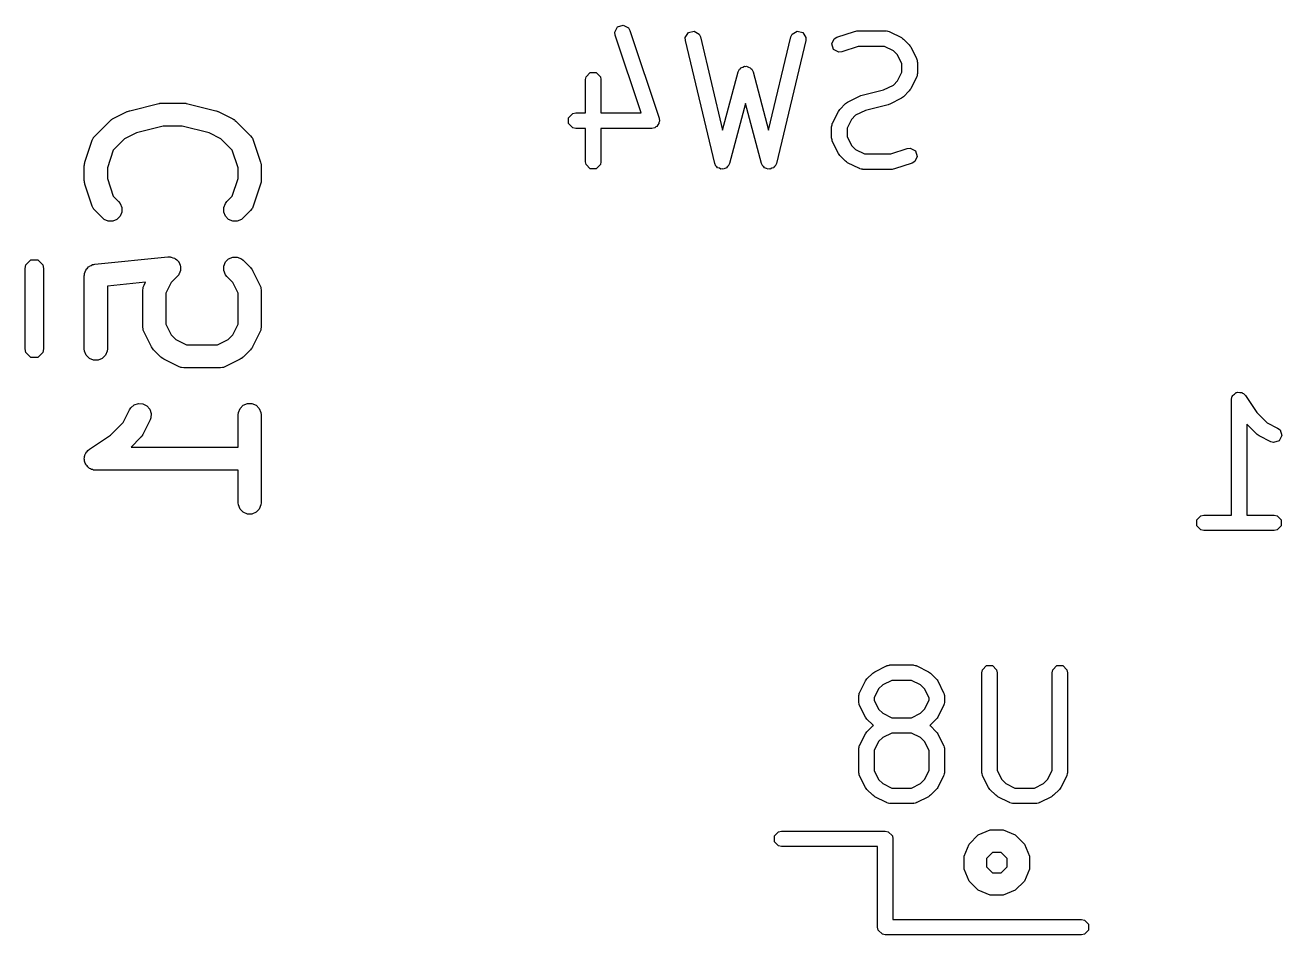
# Model space of a CAD drawing. Header units: inches. Extents: x 0.38 to 5.39, y 0.12 to 3.22.
# Drawn here: x 1.4761 to 1.7978, y 1.8575 to 2.0905 of the extents above; entities that cross this region are included whole.
import ezdxf

# ---------------------------------------------------------------- set-up
doc = ezdxf.new("R2010")
doc.units = ezdxf.units.IN
doc.header["$MEASUREMENT"] = 0
doc.layers.add('BLACK', color=250, linetype='CONTINUOUS')

msp = doc.modelspace()

# ---------------------------------------------------------------- linework, layer by layer
at = {"layer": 'BLACK', "linetype": 'CONTINUOUS'}
for p, q in [((1.62708, 2.08863), (1.62776, 2.08998)), ((1.62718, 2.08787), (1.62708, 2.08863)), ((1.63382, 2.06796), (1.62718, 2.08787)), ((1.62776, 2.08998), (1.62919, 2.09045)), ((1.62919, 2.09045), (1.63053, 2.08978)), ((1.63053, 2.08978), (1.63091, 2.08911)), ((1.63091, 2.08911), (1.63841, 2.06661)), ((1.6451, 2.0873), (1.64589, 2.08858)), ((1.64589, 2.08858), (1.64736, 2.08893)), ((1.64736, 2.08893), (1.64864, 2.08814)), ((1.64864, 2.08814), (1.64896, 2.08744)), ((1.67213, 2.08744), (1.67245, 2.08814)), ((1.67245, 2.08814), (1.67373, 2.08893)), ((1.67373, 2.08893), (1.6752, 2.08858)), ((1.6752, 2.08858), (1.67599, 2.0873)), ((1.68392, 2.08736), (1.68842, 2.08886)), ((1.68842, 2.08886), (1.68873, 2.0889)), ((1.68873, 2.0889), (1.68904, 2.08896)), ((1.68904, 2.08896), (1.69654, 2.08896)), ((1.69654, 2.08896), (1.69664, 2.08894)), ((1.69664, 2.08894), (1.69668, 2.08895)), ((1.69668, 2.08895), (1.69698, 2.08887)), ((1.69698, 2.08887), (1.69729, 2.08881)), ((1.69729, 2.08881), (1.69732, 2.08878)), ((1.69732, 2.08878), (1.69742, 2.08875)), ((1.69742, 2.08875), (1.70042, 2.08725)), ((1.64513, 2.08653), (1.6451, 2.0873)), ((1.65263, 2.05504), (1.64513, 2.08653)), ((1.64896, 2.08744), (1.65465, 2.06354)), ((1.66643, 2.06354), (1.67213, 2.08744)), ((1.67596, 2.08653), (1.66846, 2.05504)), ((1.67599, 2.0873), (1.67596, 2.08653)), ((1.68258, 2.08563), (1.68325, 2.08698)), ((1.68305, 2.0842), (1.68258, 2.08563)), ((1.68325, 2.08698), (1.68392, 2.08736)), ((1.68936, 2.08502), (1.68516, 2.08362)), ((1.69607, 2.08502), (1.68936, 2.08502)), ((1.69837, 2.08387), (1.69607, 2.08502)), ((1.70042, 2.08725), (1.70067, 2.08706)), ((1.70067, 2.08706), (1.70093, 2.08688)), ((1.70093, 2.08688), (1.70243, 2.08538)), ((1.70243, 2.08538), (1.70261, 2.08512)), ((1.70261, 2.08512), (1.7028, 2.08487)), ((1.7028, 2.08487), (1.7043, 2.08187)), ((1.6844, 2.08353), (1.68305, 2.0842)), ((1.68516, 2.08362), (1.6844, 2.08353)), ((1.69942, 2.08282), (1.69837, 2.08387)), ((1.70057, 2.08052), (1.69942, 2.08282)), ((1.7043, 2.08187), (1.70432, 2.08177)), ((1.70432, 2.08177), (1.70436, 2.08174)), ((1.70436, 2.08174), (1.70442, 2.08143)), ((1.70442, 2.08143), (1.7045, 2.08113)), ((1.61973, 2.07724), (1.62079, 2.07831)), ((1.62079, 2.07831), (1.6223, 2.07831)), ((1.6223, 2.07831), (1.62337, 2.07724)), ((1.65465, 2.06354), (1.65864, 2.0785)), ((1.65864, 2.0785), (1.65898, 2.07919)), ((1.65898, 2.07919), (1.65921, 2.07932)), ((1.65921, 2.07932), (1.65935, 2.07955)), ((1.65935, 2.07955), (1.65984, 2.07968)), ((1.65984, 2.07968), (1.66028, 2.07994)), ((1.66028, 2.07994), (1.66054, 2.07987)), ((1.66054, 2.07987), (1.6608, 2.07994)), ((1.6608, 2.07994), (1.66125, 2.07968)), ((1.66125, 2.07968), (1.66174, 2.07955)), ((1.66174, 2.07955), (1.66187, 2.07932)), ((1.66187, 2.07932), (1.66211, 2.07919)), ((1.66211, 2.07919), (1.66245, 2.0785)), ((1.66245, 2.0785), (1.66643, 2.06354)), ((1.69942, 2.07616), (1.70057, 2.07845)), ((1.70057, 2.07845), (1.70057, 2.08052)), ((1.7045, 2.08113), (1.70449, 2.08109)), ((1.70449, 2.08109), (1.70451, 2.08099)), ((1.70451, 2.08099), (1.70451, 2.07799)), ((1.61958, 2.07649), (1.61973, 2.07724)), ((1.61958, 2.06796), (1.61958, 2.07649)), ((1.62337, 2.07724), (1.62352, 2.07649)), ((1.62352, 2.07649), (1.62352, 2.06796)), ((1.69585, 2.07385), (1.69837, 2.07511)), ((1.69837, 2.07511), (1.69942, 2.07616)), ((1.7043, 2.07711), (1.7028, 2.07411)), ((1.70432, 2.0772), (1.7043, 2.07711)), ((1.70436, 2.07724), (1.70432, 2.0772)), ((1.70442, 2.07755), (1.70436, 2.07724)), ((1.7045, 2.07785), (1.70442, 2.07755)), ((1.70451, 2.07799), (1.70449, 2.07789)), ((1.70449, 2.07789), (1.7045, 2.07785)), ((1.68666, 2.07075), (1.68966, 2.07225)), ((1.68966, 2.07225), (1.68987, 2.07231)), ((1.68987, 2.07231), (1.69006, 2.0724)), ((1.69006, 2.0724), (1.69585, 2.07385)), ((1.70042, 2.07173), (1.69742, 2.07023)), ((1.70067, 2.07192), (1.70042, 2.07173)), ((1.70093, 2.0721), (1.70067, 2.07192)), ((1.70243, 2.0736), (1.70093, 2.0721)), ((1.70261, 2.07386), (1.70243, 2.0736)), ((1.7028, 2.07411), (1.70261, 2.07386)), ((1.50258, 2.06842), (1.50282, 2.06851)), ((1.50282, 2.06851), (1.50284, 2.06851)), ((1.50284, 2.06851), (1.50288, 2.06853)), ((1.50288, 2.06853), (1.51038, 2.0704)), ((1.51038, 2.0704), (1.51048, 2.07042)), ((1.51048, 2.07042), (1.51052, 2.07044)), ((1.51052, 2.07044), (1.51074, 2.07046)), ((1.51074, 2.07046), (1.51095, 2.07049)), ((1.51095, 2.07049), (1.51099, 2.07048)), ((1.51099, 2.07048), (1.51109, 2.07049)), ((1.51109, 2.07049), (1.51672, 2.07049)), ((1.51672, 2.07049), (1.51682, 2.07048)), ((1.51682, 2.07048), (1.51686, 2.07049)), ((1.51686, 2.07049), (1.51708, 2.07046)), ((1.51708, 2.07046), (1.51729, 2.07044)), ((1.51729, 2.07044), (1.51733, 2.07042)), ((1.51733, 2.07042), (1.51743, 2.0704)), ((1.51743, 2.0704), (1.52493, 2.06853)), ((1.52493, 2.06853), (1.52498, 2.06851)), ((1.52498, 2.06851), (1.525, 2.06851)), ((1.525, 2.06851), (1.52524, 2.06842)), ((1.66054, 2.07035), (1.65645, 2.05499)), ((1.66464, 2.05499), (1.66054, 2.07035)), ((1.68428, 2.06837), (1.68447, 2.06862)), ((1.68447, 2.06862), (1.68465, 2.06888)), ((1.68465, 2.06888), (1.68615, 2.07038)), ((1.68615, 2.07038), (1.68641, 2.07056)), ((1.68641, 2.07056), (1.68666, 2.07075)), ((1.69123, 2.06863), (1.68871, 2.06737)), ((1.69702, 2.07008), (1.69123, 2.06863)), ((1.69721, 2.07017), (1.69702, 2.07008)), ((1.69742, 2.07023), (1.69721, 2.07017)), ((1.49401, 2.06213), (1.49776, 2.06588)), ((1.49776, 2.06588), (1.49798, 2.06606)), ((1.49798, 2.06606), (1.49804, 2.06612)), ((1.49804, 2.06612), (1.49812, 2.06618)), ((1.49812, 2.06618), (1.49821, 2.06625)), ((1.49821, 2.06625), (1.49828, 2.06628)), ((1.49828, 2.06628), (1.49852, 2.06643)), ((1.49852, 2.06643), (1.50227, 2.06831)), ((1.50227, 2.06831), (1.50232, 2.06832)), ((1.50232, 2.06832), (1.50233, 2.06833)), ((1.50233, 2.06833), (1.50258, 2.06842)), ((1.52524, 2.06842), (1.52548, 2.06833)), ((1.52548, 2.06833), (1.5255, 2.06832)), ((1.5255, 2.06832), (1.52554, 2.06831)), ((1.52554, 2.06831), (1.52929, 2.06643)), ((1.52929, 2.06643), (1.52954, 2.06628)), ((1.52954, 2.06628), (1.52961, 2.06625)), ((1.52961, 2.06625), (1.52969, 2.06618)), ((1.52969, 2.06618), (1.52978, 2.06612)), ((1.52978, 2.06612), (1.52983, 2.06606)), ((1.52983, 2.06606), (1.53005, 2.06588)), ((1.53005, 2.06588), (1.5338, 2.06213)), ((1.61523, 2.06674), (1.6163, 2.06781)), ((1.61523, 2.06524), (1.61523, 2.06674)), ((1.6163, 2.06781), (1.61705, 2.06796)), ((1.61705, 2.06796), (1.61958, 2.06796)), ((1.62352, 2.06796), (1.63382, 2.06796)), ((1.63851, 2.06585), (1.63836, 2.06556)), ((1.63836, 2.06556), (1.63836, 2.06524)), ((1.63841, 2.06661), (1.63851, 2.06585)), ((1.68275, 2.06528), (1.68278, 2.06537)), ((1.68278, 2.06537), (1.68428, 2.06837)), ((1.68766, 2.06632), (1.68651, 2.06403)), ((1.68871, 2.06737), (1.68766, 2.06632)), ((1.49364, 2.06168), (1.49401, 2.06213)), ((1.50463, 2.06288), (1.50159, 2.06136)), ((1.51146, 2.06459), (1.50463, 2.06288)), ((1.51635, 2.06459), (1.51146, 2.06459)), ((1.52319, 2.06288), (1.51635, 2.06459)), ((1.52622, 2.06136), (1.52319, 2.06288)), ((1.5338, 2.06213), (1.53417, 2.06168)), ((1.6163, 2.06417), (1.61523, 2.06524)), ((1.61705, 2.06402), (1.6163, 2.06417)), ((1.61958, 2.06402), (1.61705, 2.06402)), ((1.61958, 2.05549), (1.61958, 2.06402)), ((1.63655, 2.06402), (1.62352, 2.06402)), ((1.62352, 2.06402), (1.62352, 2.05549)), ((1.6373, 2.06417), (1.63655, 2.06402)), ((1.63753, 2.0644), (1.6373, 2.06417)), ((1.63784, 2.0645), (1.63753, 2.0644)), ((1.63804, 2.06491), (1.63784, 2.0645)), ((1.63836, 2.06524), (1.63804, 2.06491)), ((1.68257, 2.06449), (1.68259, 2.06459)), ((1.68257, 2.06149), (1.68257, 2.06449)), ((1.68258, 2.06463), (1.68266, 2.06494)), ((1.68259, 2.06459), (1.68258, 2.06463)), ((1.68266, 2.06494), (1.68272, 2.06524)), ((1.68272, 2.06524), (1.68275, 2.06528)), ((1.68651, 2.06403), (1.68651, 2.06196)), ((1.49142, 2.05535), (1.49329, 2.06097)), ((1.49329, 2.06097), (1.49353, 2.0615)), ((1.49353, 2.0615), (1.4936, 2.06158)), ((1.4936, 2.06158), (1.49364, 2.06168)), ((1.50159, 2.06136), (1.49868, 2.05845)), ((1.52914, 2.05845), (1.52622, 2.06136)), ((1.53417, 2.06168), (1.53421, 2.06158)), ((1.53421, 2.06158), (1.53428, 2.0615)), ((1.53428, 2.0615), (1.53452, 2.06097)), ((1.53452, 2.06097), (1.53639, 2.05535)), ((1.68259, 2.06139), (1.68257, 2.06149)), ((1.68258, 2.06135), (1.68259, 2.06139)), ((1.68266, 2.06105), (1.68258, 2.06135)), ((1.68272, 2.06074), (1.68266, 2.06105)), ((1.68275, 2.06071), (1.68272, 2.06074)), ((1.68278, 2.06061), (1.68275, 2.06071)), ((1.68428, 2.05761), (1.68278, 2.06061)), ((1.68651, 2.06196), (1.68766, 2.05966)), ((1.68766, 2.05966), (1.68871, 2.05861)), ((1.69772, 2.05746), (1.70192, 2.05886)), ((1.70192, 2.05886), (1.70268, 2.05896)), ((1.70268, 2.05896), (1.70403, 2.05828)), ((1.49868, 2.05845), (1.49717, 2.05394)), ((1.53064, 2.05394), (1.52914, 2.05845)), ((1.68447, 2.05736), (1.68428, 2.05761)), ((1.68465, 2.0571), (1.68447, 2.05736)), ((1.68615, 2.0556), (1.68465, 2.0571)), ((1.68871, 2.05861), (1.691, 2.05746)), ((1.691, 2.05746), (1.69772, 2.05746)), ((1.7045, 2.05685), (1.70383, 2.05551)), ((1.70403, 2.05828), (1.7045, 2.05685)), ((1.49127, 2.05442), (1.4913, 2.05471)), ((1.49127, 2.05067), (1.49127, 2.05442)), ((1.49129, 2.05479), (1.49131, 2.05489)), ((1.4913, 2.05471), (1.49129, 2.05479)), ((1.49131, 2.05489), (1.49133, 2.05499)), ((1.49133, 2.05499), (1.49136, 2.05506)), ((1.49136, 2.05506), (1.49142, 2.05535)), ((1.49717, 2.05394), (1.49717, 2.05115)), ((1.53064, 2.05115), (1.53064, 2.05394)), ((1.53639, 2.05535), (1.53646, 2.05506)), ((1.53646, 2.05506), (1.53649, 2.05499)), ((1.53649, 2.05499), (1.5365, 2.05489)), ((1.5365, 2.05489), (1.53652, 2.05479)), ((1.53652, 2.05479), (1.53652, 2.05471)), ((1.53652, 2.05471), (1.53654, 2.05442)), ((1.53654, 2.05442), (1.53654, 2.05067)), ((1.61973, 2.05474), (1.61958, 2.05549)), ((1.62079, 2.05367), (1.61973, 2.05474)), ((1.6223, 2.05367), (1.62079, 2.05367)), ((1.62337, 2.05474), (1.6223, 2.05367)), ((1.62352, 2.05549), (1.62337, 2.05474)), ((1.65295, 2.05434), (1.65263, 2.05504)), ((1.6532, 2.05418), (1.65295, 2.05434)), ((1.65335, 2.05393), (1.6532, 2.05418)), ((1.65382, 2.0538), (1.65335, 2.05393)), ((1.65423, 2.05355), (1.65382, 2.0538)), ((1.65452, 2.05362), (1.65423, 2.05355)), ((1.6548, 2.05354), (1.65452, 2.05362)), ((1.65522, 2.05378), (1.6548, 2.05354)), ((1.6557, 2.0539), (1.65522, 2.05378)), ((1.65585, 2.05415), (1.6557, 2.0539)), ((1.65611, 2.0543), (1.65585, 2.05415)), ((1.65645, 2.05499), (1.65611, 2.0543)), ((1.66498, 2.0543), (1.66464, 2.05499)), ((1.66523, 2.05415), (1.66498, 2.0543)), ((1.66539, 2.0539), (1.66523, 2.05415)), ((1.66586, 2.05378), (1.66539, 2.0539)), ((1.66628, 2.05354), (1.66586, 2.05378)), ((1.66657, 2.05362), (1.66628, 2.05354)), ((1.66685, 2.05355), (1.66657, 2.05362)), ((1.66727, 2.0538), (1.66685, 2.05355)), ((1.66774, 2.05393), (1.66727, 2.0538)), ((1.66789, 2.05418), (1.66774, 2.05393)), ((1.66814, 2.05434), (1.66789, 2.05418)), ((1.66846, 2.05504), (1.66814, 2.05434)), ((1.68641, 2.05542), (1.68615, 2.0556)), ((1.68666, 2.05523), (1.68641, 2.05542)), ((1.68966, 2.05373), (1.68666, 2.05523)), ((1.68975, 2.05371), (1.68966, 2.05373)), ((1.68979, 2.05367), (1.68975, 2.05371)), ((1.6901, 2.05361), (1.68979, 2.05367)), ((1.6904, 2.05353), (1.6901, 2.05361)), ((1.69044, 2.05354), (1.6904, 2.05353)), ((1.69054, 2.05352), (1.69044, 2.05354)), ((1.69804, 2.05352), (1.69054, 2.05352)), ((1.69835, 2.05359), (1.69804, 2.05352)), ((1.69866, 2.05362), (1.69835, 2.05359)), ((1.70316, 2.05512), (1.69866, 2.05362)), ((1.70383, 2.05551), (1.70316, 2.05512)), ((1.4913, 2.05038), (1.49127, 2.05067)), ((1.49129, 2.0503), (1.4913, 2.05038)), ((1.49131, 2.0502), (1.49129, 2.0503)), ((1.49133, 2.05009), (1.49131, 2.0502)), ((1.49136, 2.05002), (1.49133, 2.05009)), ((1.49142, 2.04973), (1.49136, 2.05002)), ((1.49329, 2.04411), (1.49142, 2.04973)), ((1.49717, 2.05115), (1.49868, 2.04664)), ((1.52914, 2.04664), (1.53064, 2.05115)), ((1.53639, 2.04973), (1.53452, 2.04411)), ((1.53646, 2.05002), (1.53639, 2.04973)), ((1.53649, 2.05009), (1.53646, 2.05002)), ((1.5365, 2.0502), (1.53649, 2.05009)), ((1.53652, 2.0503), (1.5365, 2.0502)), ((1.53654, 2.05067), (1.53652, 2.05038)), ((1.53652, 2.05038), (1.53652, 2.0503)), ((1.49868, 2.04664), (1.50006, 2.04526)), ((1.52775, 2.04526), (1.52914, 2.04664)), ((1.49353, 2.04358), (1.49329, 2.04411)), ((1.4936, 2.0435), (1.49353, 2.04358)), ((1.49364, 2.0434), (1.4936, 2.0435)), ((1.49401, 2.04295), (1.49364, 2.0434)), ((1.49588, 2.04108), (1.49401, 2.04295)), ((1.50006, 2.04526), (1.50043, 2.04481)), ((1.50043, 2.04481), (1.50087, 2.04374)), ((1.50087, 2.04374), (1.50087, 2.04259)), ((1.52695, 2.04374), (1.52739, 2.04481)), ((1.52695, 2.04259), (1.52695, 2.04374)), ((1.52739, 2.04481), (1.52775, 2.04526)), ((1.5338, 2.04295), (1.53193, 2.04108)), ((1.53417, 2.0434), (1.5338, 2.04295)), ((1.53421, 2.0435), (1.53417, 2.0434)), ((1.53428, 2.04358), (1.53421, 2.0435)), ((1.53452, 2.04411), (1.53428, 2.04358)), ((1.49633, 2.04071), (1.49588, 2.04108)), ((1.49739, 2.04027), (1.49633, 2.04071)), ((1.49855, 2.04027), (1.49739, 2.04027)), ((1.49961, 2.04071), (1.49855, 2.04027)), ((1.50043, 2.04153), (1.49961, 2.04071)), ((1.50087, 2.04259), (1.50043, 2.04153)), ((1.52739, 2.04153), (1.52695, 2.04259)), ((1.5282, 2.04071), (1.52739, 2.04153)), ((1.52927, 2.04027), (1.5282, 2.04071)), ((1.53042, 2.04027), (1.52927, 2.04027)), ((1.53148, 2.04071), (1.53042, 2.04027)), ((1.53193, 2.04108), (1.53148, 2.04071)), ((1.4763, 2.02905), (1.47758, 2.03033)), ((1.47758, 2.03033), (1.47938, 2.03033)), ((1.47938, 2.03033), (1.48066, 2.02905)), ((1.49393, 2.02923), (1.51268, 2.03111)), ((1.51268, 2.03111), (1.51325, 2.03111)), ((1.51325, 2.03111), (1.5134, 2.03107)), ((1.5134, 2.03107), (1.51354, 2.03107)), ((1.51354, 2.03107), (1.51394, 2.0309)), ((1.51394, 2.0309), (1.51436, 2.03078)), ((1.51436, 2.03078), (1.51447, 2.03068)), ((1.51447, 2.03068), (1.51461, 2.03062)), ((1.51461, 2.03062), (1.51491, 2.03032)), ((1.51491, 2.03032), (1.51525, 2.03005)), ((1.51525, 2.03005), (1.51532, 2.02992)), ((1.51532, 2.02992), (1.51542, 2.02981)), ((1.52739, 2.02981), (1.5282, 2.03062)), ((1.5282, 2.03062), (1.52927, 2.03107)), ((1.52927, 2.03107), (1.53042, 2.03107)), ((1.53042, 2.03107), (1.53148, 2.03062)), ((1.53148, 2.03062), (1.53193, 2.03026)), ((1.53193, 2.03026), (1.5338, 2.02838)), ((1.47612, 2.02814), (1.4763, 2.02905)), ((1.47612, 2.00757), (1.47612, 2.02814)), ((1.48066, 2.02905), (1.48084, 2.02814)), ((1.48084, 2.02814), (1.48084, 2.00757)), ((1.4913, 2.02665), (1.49133, 2.02687)), ((1.49133, 2.02687), (1.49149, 2.02727)), ((1.49149, 2.02727), (1.49162, 2.02768)), ((1.49162, 2.02768), (1.49171, 2.0278)), ((1.49171, 2.0278), (1.49177, 2.02794)), ((1.49177, 2.02794), (1.49207, 2.02824)), ((1.49207, 2.02824), (1.49234, 2.02857)), ((1.49234, 2.02857), (1.49248, 2.02864)), ((1.49248, 2.02864), (1.49258, 2.02875)), ((1.49258, 2.02875), (1.49298, 2.02892)), ((1.49298, 2.02892), (1.49336, 2.02912)), ((1.49336, 2.02912), (1.49358, 2.02916)), ((1.49358, 2.02916), (1.49365, 2.02919)), ((1.49365, 2.02919), (1.49372, 2.02919)), ((1.49372, 2.02919), (1.49393, 2.02923)), ((1.51542, 2.02981), (1.51559, 2.02941)), ((1.51558, 2.02678), (1.51548, 2.02667)), ((1.5157, 2.02719), (1.51558, 2.02678)), ((1.51559, 2.02941), (1.51579, 2.02903)), ((1.51586, 2.02759), (1.5157, 2.02719)), ((1.51579, 2.02903), (1.51581, 2.02888)), ((1.51581, 2.02888), (1.51586, 2.02875)), ((1.51586, 2.02875), (1.51586, 2.02831)), ((1.51586, 2.02831), (1.51591, 2.02788)), ((1.51591, 2.02788), (1.51586, 2.02774)), ((1.51586, 2.02774), (1.51586, 2.02759)), ((1.52695, 2.02875), (1.52739, 2.02981)), ((1.52695, 2.02759), (1.52695, 2.02875)), ((1.52739, 2.02653), (1.52695, 2.02759)), ((1.5338, 2.02838), (1.53399, 2.02816)), ((1.53399, 2.02816), (1.53405, 2.02811)), ((1.53405, 2.02811), (1.53411, 2.02802)), ((1.53411, 2.02802), (1.53417, 2.02794)), ((1.53417, 2.02794), (1.5342, 2.02786)), ((1.5342, 2.02786), (1.53436, 2.02762)), ((1.53436, 2.02762), (1.53623, 2.02387)), ((1.49127, 2.02629), (1.49129, 2.02651)), ((1.49127, 2.00755), (1.49127, 2.02629)), ((1.49128, 2.02658), (1.4913, 2.02665)), ((1.49129, 2.02651), (1.49128, 2.02658)), ((1.50695, 2.0246), (1.49717, 2.02362)), ((1.49717, 2.02362), (1.49717, 2.00755)), ((1.50637, 2.02333), (1.50658, 2.02387)), ((1.50658, 2.02387), (1.50695, 2.0246)), ((1.51352, 2.02455), (1.51217, 2.02185)), ((1.51506, 2.02608), (1.51352, 2.02455)), ((1.51542, 2.02653), (1.51506, 2.02608)), ((1.51548, 2.02667), (1.51542, 2.02653)), ((1.52775, 2.02608), (1.52739, 2.02653)), ((1.52929, 2.02455), (1.52775, 2.02608)), ((1.53064, 2.02185), (1.52929, 2.02455)), ((1.53623, 2.02387), (1.53644, 2.02333)), ((1.50627, 2.02255), (1.50632, 2.02312)), ((1.50627, 2.01317), (1.50627, 2.02255)), ((1.50632, 2.02312), (1.50636, 2.02322)), ((1.50636, 2.02322), (1.50637, 2.02333)), ((1.51217, 2.02185), (1.51217, 2.01387)), ((1.53064, 2.01387), (1.53064, 2.02185)), ((1.53644, 2.02333), (1.53645, 2.02322)), ((1.53645, 2.02322), (1.53649, 2.02312)), ((1.53649, 2.02312), (1.53654, 2.02255)), ((1.53654, 2.02255), (1.53654, 2.01317)), ((1.51217, 2.01387), (1.51352, 2.01117)), ((1.52929, 2.01117), (1.53064, 2.01387)), ((1.50632, 2.0126), (1.50627, 2.01317)), ((1.50636, 2.0125), (1.50632, 2.0126)), ((1.50637, 2.01239), (1.50636, 2.0125)), ((1.50658, 2.01185), (1.50637, 2.01239)), ((1.50845, 2.0081), (1.50658, 2.01185)), ((1.51352, 2.01117), (1.51472, 2.00997)), ((1.52809, 2.00997), (1.52929, 2.01117)), ((1.53623, 2.01185), (1.53436, 2.0081)), ((1.53644, 2.01239), (1.53623, 2.01185)), ((1.53645, 2.0125), (1.53644, 2.01239)), ((1.53649, 2.0126), (1.53645, 2.0125)), ((1.53654, 2.01317), (1.53649, 2.0126)), ((1.4763, 2.00667), (1.47612, 2.00757)), ((1.48084, 2.00757), (1.48066, 2.00667)), ((1.49133, 2.00697), (1.49127, 2.00755)), ((1.49717, 2.00755), (1.49712, 2.00697)), ((1.50861, 2.00785), (1.50845, 2.0081)), ((1.50864, 2.00778), (1.50861, 2.00785)), ((1.50871, 2.0077), (1.50864, 2.00778)), ((1.50876, 2.00761), (1.50871, 2.0077)), ((1.50882, 2.00756), (1.50876, 2.00761)), ((1.50901, 2.00733), (1.50882, 2.00756)), ((1.51472, 2.00997), (1.51742, 2.00863)), ((1.51742, 2.00863), (1.5254, 2.00863)), ((1.5254, 2.00863), (1.52809, 2.00997)), ((1.53399, 2.00756), (1.5338, 2.00733)), ((1.53405, 2.00761), (1.53399, 2.00756)), ((1.53411, 2.0077), (1.53405, 2.00761)), ((1.53417, 2.00778), (1.53411, 2.0077)), ((1.5342, 2.00785), (1.53417, 2.00778)), ((1.53436, 2.0081), (1.5342, 2.00785)), ((1.47758, 2.00539), (1.4763, 2.00667)), ((1.47938, 2.00539), (1.47758, 2.00539)), ((1.48066, 2.00667), (1.47938, 2.00539)), ((1.49177, 2.00591), (1.49133, 2.00697)), ((1.49258, 2.00509), (1.49177, 2.00591)), ((1.49365, 2.00465), (1.49258, 2.00509)), ((1.4948, 2.00465), (1.49365, 2.00465)), ((1.49586, 2.00509), (1.4948, 2.00465)), ((1.49668, 2.00591), (1.49586, 2.00509)), ((1.49712, 2.00697), (1.49668, 2.00591)), ((1.51088, 2.00546), (1.50901, 2.00733)), ((1.51111, 2.00527), (1.51088, 2.00546)), ((1.51116, 2.00521), (1.51111, 2.00527)), ((1.51125, 2.00516), (1.51116, 2.00521)), ((1.51133, 2.00509), (1.51125, 2.00516)), ((1.5114, 2.00506), (1.51133, 2.00509)), ((1.51165, 2.00491), (1.5114, 2.00506)), ((1.5154, 2.00303), (1.51165, 2.00491)), ((1.53116, 2.00491), (1.52741, 2.00303)), ((1.53141, 2.00506), (1.53116, 2.00491)), ((1.53148, 2.00509), (1.53141, 2.00506)), ((1.53156, 2.00516), (1.53148, 2.00509)), ((1.53165, 2.00521), (1.53156, 2.00516)), ((1.5317, 2.00527), (1.53165, 2.00521)), ((1.53193, 2.00546), (1.5317, 2.00527)), ((1.5338, 2.00733), (1.53193, 2.00546)), ((1.51594, 2.00282), (1.5154, 2.00303)), ((1.51604, 2.00282), (1.51594, 2.00282)), ((1.51614, 2.00278), (1.51604, 2.00282)), ((1.51672, 2.00272), (1.51614, 2.00278)), ((1.52609, 2.00272), (1.51672, 2.00272)), ((1.52667, 2.00278), (1.52609, 2.00272)), ((1.52677, 2.00282), (1.52667, 2.00278)), ((1.52687, 2.00282), (1.52677, 2.00282)), ((1.52741, 2.00303), (1.52687, 2.00282)), ((1.78488, 1.99453), (1.78503, 1.99528)), ((1.78488, 1.965), (1.78488, 1.99453)), ((1.78503, 1.99528), (1.78517, 1.99543)), ((1.78517, 1.99543), (1.78521, 1.99563)), ((1.78521, 1.99563), (1.78569, 1.99595)), ((1.78569, 1.99595), (1.7861, 1.99635)), ((1.7861, 1.99635), (1.7863, 1.99635)), ((1.7863, 1.99635), (1.78647, 1.99646)), ((1.78647, 1.99646), (1.78703, 1.99635)), ((1.78703, 1.99635), (1.7876, 1.99635)), ((1.7876, 1.99635), (1.78775, 1.99621)), ((1.78775, 1.99621), (1.78795, 1.99617)), ((1.78795, 1.99617), (1.78849, 1.99562)), ((1.78849, 1.99562), (1.79138, 1.99129)), ((1.50117, 1.98867), (1.50283, 1.99199)), ((1.50283, 1.99199), (1.50314, 1.99248)), ((1.50314, 1.99248), (1.50401, 1.99324)), ((1.50401, 1.99324), (1.5051, 1.9936)), ((1.5051, 1.9936), (1.50625, 1.99352)), ((1.50625, 1.99352), (1.50728, 1.99301)), ((1.50728, 1.99301), (1.50804, 1.99214)), ((1.50804, 1.99214), (1.5084, 1.99104)), ((1.5307, 1.99125), (1.53114, 1.99231)), ((1.53114, 1.99231), (1.53195, 1.99313)), ((1.53195, 1.99313), (1.53302, 1.99357)), ((1.53302, 1.99357), (1.53417, 1.99357)), ((1.53417, 1.99357), (1.53523, 1.99313)), ((1.53523, 1.99313), (1.53605, 1.99231)), ((1.53605, 1.99231), (1.53649, 1.99125)), ((1.49796, 1.98547), (1.50117, 1.98867)), ((1.50811, 1.98935), (1.50624, 1.9856)), ((1.50832, 1.98989), (1.50811, 1.98935)), ((1.5084, 1.99104), (1.50832, 1.98989)), ((1.53064, 1.99067), (1.5307, 1.99125)), ((1.53064, 1.98238), (1.53064, 1.99067)), ((1.53649, 1.99125), (1.53654, 1.99067)), ((1.53654, 1.99067), (1.53654, 1.96818)), ((1.79146, 1.98564), (1.78882, 1.98828)), ((1.78882, 1.98828), (1.78882, 1.965)), ((1.79138, 1.99129), (1.79402, 1.98865)), ((1.79402, 1.98865), (1.79673, 1.98729)), ((1.49258, 1.98188), (1.49796, 1.98547)), ((1.50587, 1.98506), (1.50568, 1.98484)), ((1.50593, 1.98511), (1.50587, 1.98506)), ((1.50598, 1.9852), (1.50593, 1.98511)), ((1.50605, 1.98528), (1.50598, 1.9852)), ((1.50608, 1.98536), (1.50605, 1.98528)), ((1.50624, 1.9856), (1.50608, 1.98536)), ((1.79172, 1.98547), (1.79146, 1.98564)), ((1.79197, 1.98527), (1.79172, 1.98547)), ((1.79497, 1.98377), (1.79197, 1.98527)), ((1.79673, 1.98729), (1.79734, 1.98682)), ((1.79781, 1.98539), (1.79714, 1.98405)), ((1.79734, 1.98682), (1.79781, 1.98539)), ((1.49214, 1.98152), (1.49258, 1.98188)), ((1.49258, 1.98188), (1.49258, 1.98188)), ((1.49258, 1.98188), (1.49258, 1.98188)), ((1.49258, 1.98188), (1.49258, 1.98188)), ((1.50568, 1.98484), (1.50322, 1.98238)), ((1.50322, 1.98238), (1.53064, 1.98238)), ((1.79571, 1.98357), (1.79497, 1.98377)), ((1.79714, 1.98405), (1.79571, 1.98357)), ((1.49127, 1.97943), (1.49133, 1.97971)), ((1.49133, 1.97914), (1.49127, 1.97943)), ((1.49133, 1.98), (1.49144, 1.98027)), ((1.49133, 1.97971), (1.49133, 1.98)), ((1.49133, 1.97885), (1.49133, 1.97914)), ((1.49144, 1.97858), (1.49133, 1.97885)), ((1.49144, 1.98027), (1.49149, 1.98056)), ((1.49149, 1.9783), (1.49144, 1.97858)), ((1.49149, 1.98056), (1.49166, 1.9808)), ((1.49166, 1.9808), (1.49177, 1.98107)), ((1.49177, 1.98107), (1.49197, 1.98127)), ((1.49197, 1.98127), (1.49214, 1.98152)), ((1.49165, 1.97806), (1.49149, 1.9783)), ((1.49177, 1.97779), (1.49165, 1.97806)), ((1.49197, 1.97758), (1.49177, 1.97779)), ((1.49213, 1.97734), (1.49197, 1.97758)), ((1.49237, 1.97718), (1.49213, 1.97734)), ((1.49258, 1.97697), (1.49237, 1.97718)), ((1.49285, 1.97686), (1.49258, 1.97697)), ((1.49309, 1.9767), (1.49285, 1.97686)), ((1.49338, 1.97664), (1.49309, 1.9767)), ((1.49365, 1.97653), (1.49338, 1.97664)), ((1.49422, 1.97647), (1.49365, 1.97653)), ((1.53064, 1.97647), (1.49422, 1.97647)), ((1.49422, 1.97647), (1.49422, 1.97647)), ((1.49422, 1.97647), (1.49422, 1.97647)), ((1.49422, 1.97647), (1.49422, 1.97647)), ((1.53064, 1.96818), (1.53064, 1.97647)), ((1.5307, 1.9676), (1.53064, 1.96818)), ((1.53114, 1.96654), (1.5307, 1.9676)), ((1.53195, 1.96572), (1.53114, 1.96654)), ((1.53302, 1.96528), (1.53195, 1.96572)), ((1.53523, 1.96572), (1.53417, 1.96528)), ((1.53605, 1.96654), (1.53523, 1.96572)), ((1.53649, 1.9676), (1.53605, 1.96654)), ((1.53654, 1.96818), (1.53649, 1.9676)), ((1.53417, 1.96528), (1.53302, 1.96528)), ((1.77603, 1.96379), (1.7771, 1.96485)), ((1.77603, 1.96228), (1.77603, 1.96379)), ((1.7771, 1.96485), (1.77785, 1.965)), ((1.77785, 1.965), (1.78488, 1.965)), ((1.78882, 1.965), (1.79585, 1.965)), ((1.79585, 1.965), (1.7966, 1.96485)), ((1.7966, 1.96485), (1.79767, 1.96379)), ((1.79767, 1.96379), (1.79767, 1.96228)), ((1.7771, 1.96122), (1.77603, 1.96228)), ((1.77785, 1.96107), (1.7771, 1.96122)), ((1.79585, 1.96107), (1.77785, 1.96107)), ((1.7966, 1.96122), (1.79585, 1.96107)), ((1.79767, 1.96228), (1.7966, 1.96122)), ((1.69158, 1.92304), (1.69308, 1.92454)), ((1.69308, 1.92454), (1.69334, 1.92472)), ((1.69334, 1.92472), (1.69359, 1.92491)), ((1.69359, 1.92491), (1.69659, 1.92641)), ((1.69659, 1.92641), (1.69669, 1.92644)), ((1.69669, 1.92644), (1.69672, 1.92647)), ((1.69672, 1.92647), (1.69703, 1.92653)), ((1.69703, 1.92653), (1.69733, 1.92661)), ((1.69733, 1.92661), (1.69737, 1.9266)), ((1.69737, 1.9266), (1.69747, 1.92662)), ((1.69747, 1.92662), (1.70347, 1.92662)), ((1.70347, 1.92662), (1.70357, 1.9266)), ((1.70357, 1.9266), (1.70361, 1.92661)), ((1.70361, 1.92661), (1.70391, 1.92653)), ((1.70391, 1.92653), (1.70422, 1.92647)), ((1.70422, 1.92647), (1.70426, 1.92644)), ((1.70426, 1.92644), (1.70435, 1.92641)), ((1.70435, 1.92641), (1.70735, 1.92491)), ((1.70735, 1.92491), (1.7076, 1.92472)), ((1.7076, 1.92472), (1.70786, 1.92454)), ((1.70786, 1.92454), (1.70936, 1.92304)), ((1.721, 1.92465), (1.72115, 1.9254)), ((1.721, 1.89915), (1.721, 1.92465)), ((1.72115, 1.9254), (1.72221, 1.92647)), ((1.72221, 1.92647), (1.72372, 1.92647)), ((1.72372, 1.92647), (1.72479, 1.9254)), ((1.72479, 1.9254), (1.72494, 1.92465)), ((1.72494, 1.92465), (1.72494, 1.89962)), ((1.739, 1.92465), (1.73915, 1.9254)), ((1.739, 1.89962), (1.739, 1.92465)), ((1.73915, 1.9254), (1.74021, 1.92647)), ((1.74021, 1.92647), (1.74172, 1.92647)), ((1.74172, 1.92647), (1.74278, 1.9254)), ((1.74278, 1.9254), (1.74293, 1.92465)), ((1.74293, 1.92465), (1.74293, 1.89915)), ((1.68971, 1.91953), (1.69121, 1.92253)), ((1.69121, 1.92253), (1.6914, 1.92278)), ((1.6914, 1.92278), (1.69158, 1.92304)), ((1.69564, 1.92153), (1.69459, 1.92048)), ((1.69794, 1.92268), (1.69564, 1.92153)), ((1.70301, 1.92268), (1.69794, 1.92268)), ((1.7053, 1.92153), (1.70301, 1.92268)), ((1.70635, 1.92048), (1.7053, 1.92153)), ((1.70936, 1.92304), (1.70954, 1.92278)), ((1.70954, 1.92278), (1.70973, 1.92253)), ((1.70973, 1.92253), (1.71123, 1.91953)), ((1.6895, 1.91865), (1.68952, 1.91875)), ((1.6895, 1.91715), (1.6895, 1.91865)), ((1.68951, 1.91879), (1.68959, 1.91909)), ((1.68952, 1.91875), (1.68951, 1.91879)), ((1.68959, 1.91909), (1.68965, 1.9194)), ((1.68965, 1.9194), (1.68968, 1.91944)), ((1.68968, 1.91944), (1.68971, 1.91953)), ((1.69459, 1.92048), (1.69344, 1.91819)), ((1.69344, 1.91819), (1.69344, 1.91762)), ((1.69344, 1.91762), (1.69459, 1.91532)), ((1.7075, 1.91819), (1.70635, 1.92048)), ((1.70635, 1.91532), (1.7075, 1.91762)), ((1.7075, 1.91762), (1.7075, 1.91819)), ((1.71123, 1.91953), (1.71126, 1.91944)), ((1.71126, 1.91944), (1.71129, 1.9194)), ((1.71129, 1.9194), (1.71135, 1.91909)), ((1.71135, 1.91909), (1.71143, 1.91879)), ((1.71143, 1.91879), (1.71142, 1.91875)), ((1.71142, 1.91875), (1.71144, 1.91865)), ((1.71144, 1.91865), (1.71144, 1.91715)), ((1.68952, 1.91705), (1.6895, 1.91715)), ((1.68951, 1.91701), (1.68952, 1.91705)), ((1.68959, 1.91671), (1.68951, 1.91701)), ((1.68965, 1.9164), (1.68959, 1.91671)), ((1.68968, 1.91637), (1.68965, 1.9164)), ((1.68971, 1.91627), (1.68968, 1.91637)), ((1.69121, 1.91327), (1.68971, 1.91627)), ((1.69459, 1.91532), (1.69564, 1.91427)), ((1.69564, 1.91427), (1.69794, 1.91312)), ((1.70301, 1.91312), (1.7053, 1.91427)), ((1.7053, 1.91427), (1.70635, 1.91532)), ((1.71123, 1.91627), (1.70973, 1.91327)), ((1.71126, 1.91637), (1.71123, 1.91627)), ((1.71129, 1.9164), (1.71126, 1.91637)), ((1.71135, 1.91671), (1.71129, 1.9164)), ((1.71143, 1.91701), (1.71135, 1.91671)), ((1.71144, 1.91715), (1.71142, 1.91705)), ((1.71142, 1.91705), (1.71143, 1.91701)), ((1.6914, 1.91302), (1.69121, 1.91327)), ((1.69158, 1.91276), (1.6914, 1.91302)), ((1.69308, 1.91126), (1.69158, 1.91276)), ((1.69158, 1.90954), (1.69308, 1.91104)), ((1.69324, 1.91115), (1.69308, 1.91126)), ((1.69308, 1.91104), (1.69324, 1.91115)), ((1.69794, 1.91312), (1.70301, 1.91312)), ((1.70786, 1.91126), (1.7077, 1.91115)), ((1.7077, 1.91115), (1.70786, 1.91104)), ((1.70936, 1.91276), (1.70786, 1.91126)), ((1.70786, 1.91104), (1.70936, 1.90954)), ((1.70954, 1.91302), (1.70936, 1.91276)), ((1.70973, 1.91327), (1.70954, 1.91302)), ((1.68971, 1.90603), (1.69121, 1.90903)), ((1.69121, 1.90903), (1.6914, 1.90928)), ((1.6914, 1.90928), (1.69158, 1.90954)), ((1.69564, 1.90803), (1.69459, 1.90699)), ((1.69794, 1.90918), (1.69564, 1.90803)), ((1.70301, 1.90918), (1.69794, 1.90918)), ((1.7053, 1.90803), (1.70301, 1.90918)), ((1.70635, 1.90699), (1.7053, 1.90803)), ((1.70936, 1.90954), (1.70954, 1.90928)), ((1.70954, 1.90928), (1.70973, 1.90903)), ((1.70973, 1.90903), (1.71123, 1.90603)), ((1.6895, 1.90515), (1.68952, 1.90525)), ((1.6895, 1.89915), (1.6895, 1.90515)), ((1.68951, 1.90529), (1.68959, 1.9056)), ((1.68952, 1.90525), (1.68951, 1.90529)), ((1.68959, 1.9056), (1.68965, 1.90591)), ((1.68965, 1.90591), (1.68968, 1.90594)), ((1.68968, 1.90594), (1.68971, 1.90603)), ((1.69459, 1.90699), (1.69344, 1.90469)), ((1.69344, 1.90469), (1.69344, 1.89962)), ((1.7075, 1.90469), (1.70635, 1.90699)), ((1.7075, 1.89962), (1.7075, 1.90469)), ((1.71123, 1.90603), (1.71126, 1.90594)), ((1.71126, 1.90594), (1.71129, 1.90591)), ((1.71129, 1.90591), (1.71135, 1.9056)), ((1.71135, 1.9056), (1.71143, 1.90529)), ((1.71143, 1.90529), (1.71142, 1.90525)), ((1.71142, 1.90525), (1.71144, 1.90515)), ((1.71144, 1.90515), (1.71144, 1.89915)), ((1.68952, 1.89906), (1.6895, 1.89915)), ((1.68951, 1.89901), (1.68952, 1.89906)), ((1.68959, 1.89871), (1.68951, 1.89901)), ((1.68965, 1.8984), (1.68959, 1.89871)), ((1.68968, 1.89837), (1.68965, 1.8984)), ((1.68971, 1.89827), (1.68968, 1.89837)), ((1.69121, 1.89527), (1.68971, 1.89827)), ((1.69344, 1.89962), (1.69459, 1.89732)), ((1.70635, 1.89732), (1.7075, 1.89962)), ((1.71123, 1.89827), (1.70973, 1.89527)), ((1.71126, 1.89837), (1.71123, 1.89827)), ((1.71129, 1.8984), (1.71126, 1.89837)), ((1.71135, 1.89871), (1.71129, 1.8984)), ((1.71143, 1.89901), (1.71135, 1.89871)), ((1.71144, 1.89915), (1.71142, 1.89906)), ((1.71142, 1.89906), (1.71143, 1.89901)), ((1.72102, 1.89906), (1.721, 1.89915)), ((1.721, 1.89901), (1.72102, 1.89906)), ((1.72109, 1.89871), (1.721, 1.89901)), ((1.72115, 1.8984), (1.72109, 1.89871)), ((1.72118, 1.89837), (1.72115, 1.8984)), ((1.72121, 1.89827), (1.72118, 1.89837)), ((1.72271, 1.89527), (1.72121, 1.89827)), ((1.72494, 1.89962), (1.72609, 1.89732)), ((1.73785, 1.89732), (1.739, 1.89962)), ((1.74273, 1.89827), (1.74123, 1.89527)), ((1.74275, 1.89837), (1.74273, 1.89827)), ((1.74278, 1.8984), (1.74275, 1.89837)), ((1.74285, 1.89871), (1.74278, 1.8984)), ((1.74293, 1.89901), (1.74285, 1.89871)), ((1.74293, 1.89915), (1.74291, 1.89906)), ((1.74291, 1.89906), (1.74293, 1.89901)), ((1.6914, 1.89502), (1.69121, 1.89527)), ((1.69158, 1.89476), (1.6914, 1.89502)), ((1.69459, 1.89732), (1.69564, 1.89627)), ((1.69564, 1.89627), (1.69794, 1.89512)), ((1.69794, 1.89512), (1.70301, 1.89512)), ((1.70301, 1.89512), (1.7053, 1.89627)), ((1.7053, 1.89627), (1.70635, 1.89732)), ((1.70954, 1.89502), (1.70936, 1.89476)), ((1.70973, 1.89527), (1.70954, 1.89502)), ((1.7229, 1.89502), (1.72271, 1.89527)), ((1.72308, 1.89476), (1.7229, 1.89502)), ((1.72609, 1.89732), (1.72713, 1.89627)), ((1.72713, 1.89627), (1.72943, 1.89512)), ((1.72943, 1.89512), (1.7345, 1.89512)), ((1.7345, 1.89512), (1.7368, 1.89627)), ((1.7368, 1.89627), (1.73785, 1.89732)), ((1.74103, 1.89502), (1.74086, 1.89476)), ((1.74123, 1.89527), (1.74103, 1.89502)), ((1.69308, 1.89326), (1.69158, 1.89476)), ((1.69334, 1.89309), (1.69308, 1.89326)), ((1.69359, 1.89289), (1.69334, 1.89309)), ((1.69659, 1.89139), (1.69359, 1.89289)), ((1.70735, 1.89289), (1.70435, 1.89139)), ((1.7076, 1.89309), (1.70735, 1.89289)), ((1.70786, 1.89326), (1.7076, 1.89309)), ((1.70936, 1.89476), (1.70786, 1.89326)), ((1.72458, 1.89326), (1.72308, 1.89476)), ((1.72484, 1.89309), (1.72458, 1.89326)), ((1.72509, 1.89289), (1.72484, 1.89309)), ((1.72809, 1.89139), (1.72509, 1.89289)), ((1.73885, 1.89289), (1.73585, 1.89139)), ((1.7391, 1.89309), (1.73885, 1.89289)), ((1.73936, 1.89326), (1.7391, 1.89309)), ((1.74086, 1.89476), (1.73936, 1.89326)), ((1.69669, 1.89137), (1.69659, 1.89139)), ((1.69672, 1.89134), (1.69669, 1.89137)), ((1.69703, 1.89127), (1.69672, 1.89134)), ((1.69733, 1.89119), (1.69703, 1.89127)), ((1.69737, 1.8912), (1.69733, 1.89119)), ((1.69747, 1.89119), (1.69737, 1.8912)), ((1.70347, 1.89119), (1.69747, 1.89119)), ((1.70357, 1.8912), (1.70347, 1.89119)), ((1.70361, 1.89119), (1.70357, 1.8912)), ((1.70391, 1.89127), (1.70361, 1.89119)), ((1.70422, 1.89134), (1.70391, 1.89127)), ((1.70426, 1.89137), (1.70422, 1.89134)), ((1.70435, 1.89139), (1.70426, 1.89137)), ((1.72818, 1.89137), (1.72809, 1.89139)), ((1.72821, 1.89134), (1.72818, 1.89137)), ((1.72852, 1.89127), (1.72821, 1.89134)), ((1.72883, 1.89119), (1.72852, 1.89127)), ((1.72887, 1.8912), (1.72883, 1.89119)), ((1.72897, 1.89119), (1.72887, 1.8912)), ((1.73497, 1.89119), (1.72897, 1.89119)), ((1.73506, 1.8912), (1.73497, 1.89119)), ((1.73511, 1.89119), (1.73506, 1.8912)), ((1.73541, 1.89127), (1.73511, 1.89119)), ((1.73572, 1.89134), (1.73541, 1.89127)), ((1.73575, 1.89137), (1.73572, 1.89134)), ((1.73585, 1.89139), (1.73575, 1.89137)), ((1.66791, 1.88288), (1.66897, 1.88394)), ((1.66791, 1.88137), (1.66791, 1.88288)), ((1.66897, 1.88394), (1.66972, 1.88409)), ((1.66972, 1.88409), (1.6963, 1.88409)), ((1.6963, 1.88409), (1.69705, 1.88394)), ((1.69705, 1.88394), (1.69812, 1.88288)), ((1.69812, 1.88288), (1.69827, 1.88213)), ((1.69827, 1.88213), (1.69827, 1.86146)), ((1.71776, 1.88076), (1.72011, 1.88311)), ((1.72011, 1.88311), (1.72318, 1.88438)), ((1.72318, 1.88438), (1.7265, 1.88438)), ((1.7265, 1.88438), (1.72958, 1.88311)), ((1.72958, 1.88311), (1.73193, 1.88076)), ((1.66897, 1.88031), (1.66791, 1.88137)), ((1.66972, 1.88016), (1.66897, 1.88031)), ((1.69433, 1.88016), (1.66972, 1.88016)), ((1.69433, 1.85949), (1.69433, 1.88016)), ((1.71649, 1.87769), (1.71776, 1.88076)), ((1.73193, 1.88076), (1.7332, 1.87769)), ((1.71649, 1.87711), (1.71649, 1.87769)), ((1.71649, 1.87436), (1.71649, 1.87711)), ((1.72376, 1.87864), (1.72223, 1.87711)), ((1.72223, 1.87711), (1.72223, 1.87494)), ((1.72593, 1.87864), (1.72376, 1.87864)), ((1.72746, 1.87711), (1.72593, 1.87864)), ((1.72746, 1.87494), (1.72746, 1.87711)), ((1.7332, 1.87769), (1.7332, 1.87436)), ((1.71776, 1.87129), (1.71649, 1.87436)), ((1.72223, 1.87494), (1.72376, 1.87341)), ((1.72376, 1.87341), (1.72593, 1.87341)), ((1.72593, 1.87341), (1.72746, 1.87494)), ((1.7332, 1.87436), (1.73193, 1.87129)), ((1.72011, 1.86894), (1.71776, 1.87129)), ((1.73193, 1.87129), (1.72958, 1.86894)), ((1.72318, 1.86767), (1.72011, 1.86894)), ((1.7265, 1.86767), (1.72318, 1.86767)), ((1.72958, 1.86894), (1.7265, 1.86767)), ((1.69448, 1.85873), (1.69433, 1.85949)), ((1.69827, 1.86146), (1.7465, 1.86146)), ((1.7465, 1.86146), (1.74725, 1.86131)), ((1.74725, 1.86131), (1.74831, 1.86024)), ((1.74831, 1.86024), (1.74831, 1.85873)), ((1.69555, 1.85767), (1.69448, 1.85873)), ((1.6963, 1.85752), (1.69555, 1.85767)), ((1.7465, 1.85752), (1.6963, 1.85752)), ((1.74725, 1.85767), (1.7465, 1.85752)), ((1.74831, 1.85873), (1.74725, 1.85767))]:
    msp.add_line(p, q, dxfattribs=at)

doc.saveas('drawing.dxf')
